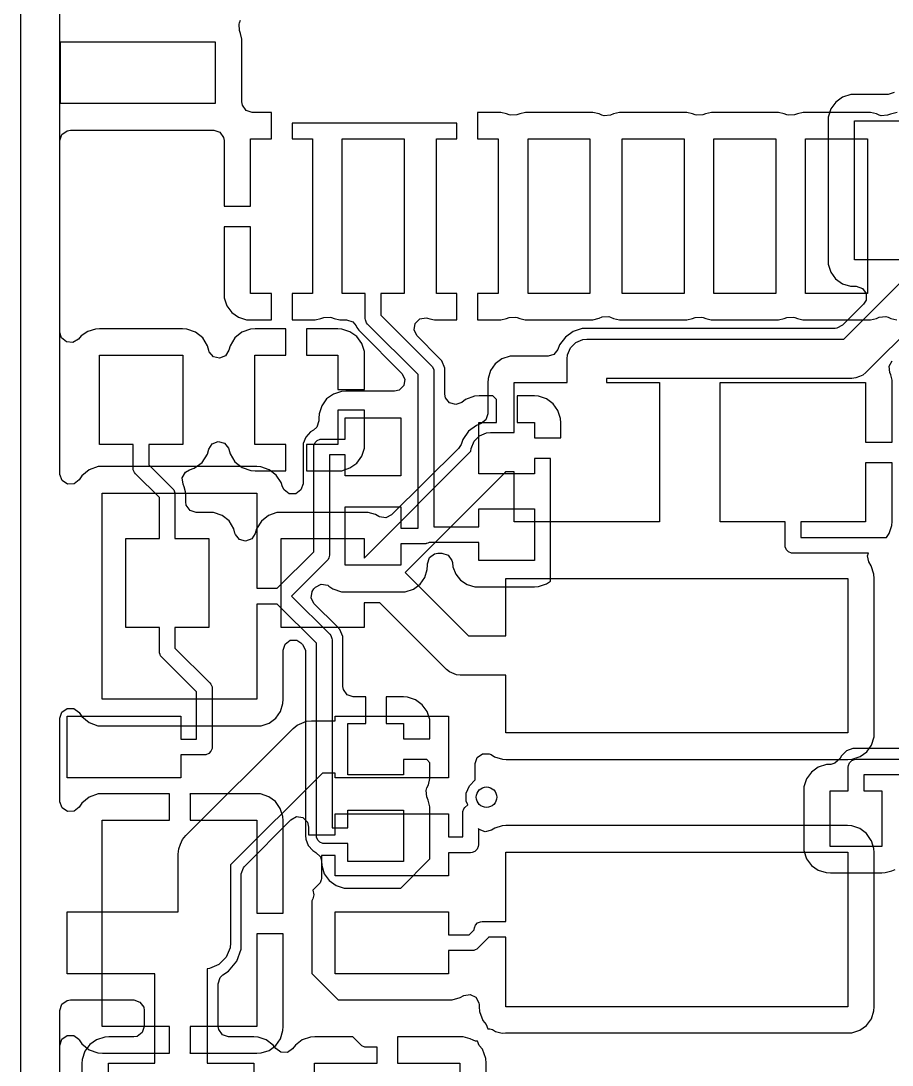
# Model space of a CAD drawing. Header units: inches. Extents: x 3.98 to 8.37, y -7.42 to -0.85.
# Drawn here: x 3.984 to 5.22, y -5.356 to -3.875 of the extents above; entities that cross this region are included whole.
import ezdxf

# ---------------------------------------------------------------- set-up
doc = ezdxf.new("R2010")
doc.units = ezdxf.units.IN
doc.header["$MEASUREMENT"] = 0
for name, color, linetype, true_color in [('Bottom Layer', 153, 'CONTINUOUS', 0x4d7fc4), ('Multi-Layer', 254, 'CONTINUOUS', 0xd0d2cd), ('Top Layer', 13, 'CONTINUOUS', 0xc83434)]:
    doc.layers.add(name, color=color, linetype=linetype, true_color=true_color)

msp = doc.modelspace()

# ---------------------------------------------------------------- linework, layer by layer
at = {"layer": 'Bottom Layer', "linetype": 'CONTINUOUS'}
for p, q in [((4.0394, -4.3167), (4.0394, -2.7235)), ((5.1493, -3.9833), (5.1397, -3.9902)), ((5.1609, -3.9795), (5.1493, -3.9833)), ((5.1668, -3.9793), (5.1609, -3.9795)), ((5.214, -3.9793), (5.1668, -3.9793)), ((5.2225, -3.9767), (5.214, -3.9793)), ((5.1397, -3.9902), (5.1327, -3.9998)), ((5.129, -4.0114), (5.1288, -4.0173)), ((5.1327, -3.9998), (5.129, -4.0114)), ((5.1288, -4.0173), (5.1288, -4.2142)), ((5.1662, -4.2141), (5.1662, -4.0168)), ((5.1662, -4.0168), (5.2413, -4.0168)), ((5.1288, -4.2142), (5.1289, -4.2201)), ((5.1289, -4.2201), (5.1326, -4.2316)), ((5.2413, -4.2141), (5.1662, -4.2141)), ((5.1326, -4.2316), (5.1395, -4.241)), ((5.1395, -4.241), (5.1491, -4.2478)), ((5.1491, -4.2478), (5.1606, -4.2513)), ((5.1511, -4.3263), (5.2413, -4.236)), ((5.1606, -4.2513), (5.1666, -4.2514)), ((5.1666, -4.2514), (5.1687, -4.2514)), ((5.1687, -4.2514), (5.1775, -4.2543)), ((5.1775, -4.2543), (5.1829, -4.2617)), ((5.1829, -4.2617), (5.1829, -4.2709)), ((5.1792, -4.2768), (5.1493, -4.3067)), ((5.1829, -4.2709), (5.1792, -4.2768)), ((5.2807, -4.2754), (5.1824, -4.3738)), ((5.1493, -4.3067), (5.1411, -4.3109)), ((4.0416, -4.3245), (4.0394, -4.3167)), ((4.0486, -4.3304), (4.0416, -4.3245)), ((4.0693, -4.3218), (4.0655, -4.3263)), ((4.0788, -4.3154), (4.0693, -4.3218)), ((4.0898, -4.312), (4.0788, -4.3154)), ((4.0954, -4.3118), (4.0898, -4.312)), ((4.2132, -4.3118), (4.0954, -4.3118)), ((4.2195, -4.3121), (4.2132, -4.3118)), ((4.2318, -4.3166), (4.2195, -4.3121)), ((4.2418, -4.3247), (4.2318, -4.3166)), ((4.2875, -4.3245), (4.2807, -4.3357)), ((4.2974, -4.3164), (4.2875, -4.3245)), ((4.3097, -4.3121), (4.2974, -4.3164)), ((4.3161, -4.3118), (4.3097, -4.3121)), ((4.3597, -4.3118), (4.3161, -4.3118)), ((4.3597, -4.3493), (4.3597, -4.3118)), ((4.4333, -4.3118), (4.3889, -4.3118)), ((4.3889, -4.3118), (4.3889, -4.3493)), ((4.4392, -4.312), (4.4333, -4.3118)), ((4.4507, -4.3158), (4.4392, -4.312)), ((4.4604, -4.3228), (4.4507, -4.3158)), ((4.4673, -4.3324), (4.4604, -4.3228)), ((4.7562, -4.3234), (4.7481, -4.3344)), ((4.7671, -4.3156), (4.7562, -4.3234)), ((4.7801, -4.3114), (4.7671, -4.3156)), ((4.7868, -4.3111), (4.7801, -4.3114)), ((5.1388, -4.3111), (4.7868, -4.3111)), ((5.1411, -4.3109), (5.1388, -4.3111)), ((4.0577, -4.3311), (4.0486, -4.3304)), ((4.0655, -4.3263), (4.0577, -4.3311)), ((4.2486, -4.3359), (4.2418, -4.3247)), ((4.2503, -4.3424), (4.2486, -4.3359)), ((4.2807, -4.3357), (4.2791, -4.3422)), ((4.4711, -4.3439), (4.4673, -4.3324)), ((4.7481, -4.3344), (4.7456, -4.341)), ((4.7592, -4.3487), (4.7634, -4.3387)), ((4.7634, -4.3387), (4.771, -4.331)), ((4.771, -4.331), (4.7811, -4.3268)), ((4.7811, -4.3268), (4.7865, -4.3263)), ((4.7865, -4.3263), (5.1511, -4.3263)), ((4.0955, -4.4756), (4.0955, -4.3493)), ((4.0955, -4.3493), (4.2134, -4.3493)), ((4.2134, -4.3493), (4.2134, -4.4756)), ((4.251, -4.3442), (4.2503, -4.3424)), ((4.2569, -4.3513), (4.251, -4.3442)), ((4.2658, -4.3534), (4.2569, -4.3513)), ((4.2743, -4.35), (4.2658, -4.3534)), ((4.2791, -4.3422), (4.2743, -4.35)), ((4.3157, -4.4756), (4.3157, -4.3493)), ((4.3157, -4.3493), (4.3597, -4.3493)), ((4.3889, -4.3493), (4.4336, -4.3493)), ((4.4336, -4.3493), (4.4336, -4.3978)), ((4.4713, -4.3499), (4.4711, -4.3439)), ((4.4713, -4.3979), (4.4713, -4.3499)), ((4.6777, -4.3507), (4.6663, -4.3544)), ((4.6837, -4.3506), (4.6777, -4.3507)), ((4.7317, -4.3506), (4.6837, -4.3506)), ((4.7398, -4.3481), (4.7317, -4.3506)), ((4.7456, -4.341), (4.7398, -4.3481)), ((4.7587, -4.3541), (4.7592, -4.3487)), ((4.7587, -4.388), (4.7587, -4.3541)), ((4.6568, -4.3613), (4.65, -4.3709)), ((4.6663, -4.3544), (4.6568, -4.3613)), ((5.2156, -4.3646), (5.2197, -4.3573)), ((5.2165, -4.3737), (5.2156, -4.3646)), ((4.6465, -4.3824), (4.6464, -4.3884)), ((4.65, -4.3709), (4.6465, -4.3824)), ((5.1627, -4.382), (4.8144, -4.382)), ((4.8144, -4.382), (4.8144, -4.388)), ((5.1681, -4.3814), (5.1627, -4.382)), ((5.1732, -4.3793), (5.1681, -4.3814)), ((5.1681, -4.3814), (5.1681, -4.3814)), ((5.1681, -4.3814), (5.1681, -4.3814)), ((5.1781, -4.3773), (5.1732, -4.3793)), ((5.1824, -4.3738), (5.1781, -4.3773)), ((5.1781, -4.3773), (5.1781, -4.3773)), ((5.1781, -4.3773), (5.1781, -4.3773)), ((5.218, -4.3772), (5.2165, -4.3737)), ((5.2196, -4.3847), (5.218, -4.3772)), ((4.4336, -4.3978), (4.4708, -4.3978)), ((4.4708, -4.3978), (4.4713, -4.3979)), ((4.6464, -4.3884), (4.6464, -4.4322)), ((4.6836, -4.4589), (4.6836, -4.388)), ((4.6836, -4.388), (4.7587, -4.388)), ((4.8144, -4.388), (4.8897, -4.388)), ((4.8897, -4.388), (4.8897, -4.5854)), ((4.9759, -4.5854), (4.9759, -4.388)), ((4.9759, -4.388), (5.182, -4.388)), ((5.182, -4.388), (5.182, -4.4724)), ((5.2197, -4.3884), (5.2196, -4.3847)), ((5.2197, -4.4724), (5.2197, -4.3884)), ((4.4708, -4.4271), (4.4336, -4.4271)), ((4.4336, -4.4271), (4.4336, -4.4756)), ((4.4713, -4.427), (4.4708, -4.4271)), ((4.4713, -4.475), (4.4713, -4.427)), ((4.6436, -4.4409), (4.6368, -4.4461)), ((4.6464, -4.4322), (4.6436, -4.4409)), ((4.6187, -4.4571), (4.6107, -4.4688)), ((4.63, -4.4486), (4.6187, -4.4571)), ((4.6368, -4.4461), (4.63, -4.4486)), ((4.2553, -4.4748), (4.2638, -4.4714)), ((4.2638, -4.4714), (4.2727, -4.4738)), ((4.6107, -4.4688), (4.6084, -4.4756)), ((4.6226, -4.4813), (4.6268, -4.4712)), ((4.6268, -4.4712), (4.6344, -4.4635)), ((4.6344, -4.4635), (4.6445, -4.4594)), ((4.6445, -4.4594), (4.6499, -4.4589)), ((4.6499, -4.4589), (4.6836, -4.4589)), ((5.182, -4.4724), (5.2197, -4.4724)), ((4.1431, -4.4756), (4.0955, -4.4756)), ((4.1431, -4.5094), (4.1431, -4.4756)), ((4.2134, -4.4756), (4.1654, -4.4756)), ((4.1654, -4.4756), (4.1654, -4.5047)), ((4.2485, -4.4894), (4.2503, -4.4825)), ((4.2503, -4.4825), (4.2553, -4.4748)), ((4.2727, -4.4738), (4.2785, -4.4808)), ((4.2785, -4.4808), (4.2791, -4.4825)), ((4.2791, -4.4825), (4.2808, -4.489)), ((4.3597, -4.4756), (4.3157, -4.4756)), ((4.3597, -4.5131), (4.3597, -4.4756)), ((4.4336, -4.4756), (4.3889, -4.4756)), ((4.3889, -4.4756), (4.3889, -4.5131)), ((4.4673, -4.4925), (4.4711, -4.481)), ((4.4708, -4.6369), (4.6222, -4.4854)), ((4.4711, -4.481), (4.4713, -4.475)), ((4.6048, -4.4815), (4.5098, -4.5757)), ((4.6084, -4.4756), (4.6048, -4.4815)), ((4.6222, -4.4854), (4.6226, -4.4813)), ((4.2297, -4.5094), (4.2409, -4.5011)), ((4.2409, -4.5011), (4.2485, -4.4894)), ((4.2808, -4.489), (4.2876, -4.5002)), ((4.2876, -4.5002), (4.2976, -4.5083)), ((4.4507, -4.5091), (4.4604, -4.5021)), ((4.4604, -4.5021), (4.4673, -4.4925)), ((5.2197, -4.5016), (5.182, -4.5016)), ((5.182, -4.5016), (5.182, -4.5854)), ((5.2197, -4.5852), (5.2197, -4.5016)), ((4.1433, -4.5115), (4.1431, -4.5094)), ((4.145, -4.5155), (4.1433, -4.5115)), ((4.1464, -4.5172), (4.145, -4.5155)), ((4.1654, -4.5047), (4.1993, -4.5386)), ((4.2128, -4.523), (4.2172, -4.515)), ((4.2172, -4.515), (4.2229, -4.5116)), ((4.2229, -4.5116), (4.2297, -4.5094)), ((4.2976, -4.5083), (4.3099, -4.5127)), ((4.3099, -4.5127), (4.3162, -4.5131)), ((4.3162, -4.5131), (4.3597, -4.5131)), ((4.3889, -4.5131), (4.4333, -4.5131)), ((4.4333, -4.5131), (4.4392, -4.5129)), ((4.4392, -4.5129), (4.4507, -4.5091)), ((4.6696, -4.5168), (4.5289, -4.6575)), ((4.6714, -4.5145), (4.6696, -4.5168)), ((4.6836, -4.5145), (4.6714, -4.5145)), ((4.6836, -4.5854), (4.6836, -4.5145)), ((4.1803, -4.5511), (4.1464, -4.5172)), ((4.214, -4.5321), (4.2128, -4.523)), ((4.1993, -4.5386), (4.2007, -4.5403)), ((4.2007, -4.5403), (4.2023, -4.5443)), ((4.2023, -4.5443), (4.2025, -4.5465)), ((4.2025, -4.5465), (4.2025, -4.6092)), ((4.2157, -4.5356), (4.214, -4.5321)), ((4.2175, -4.543), (4.2157, -4.5356)), ((4.2177, -4.5465), (4.2175, -4.543)), ((4.2177, -4.5571), (4.2177, -4.5465)), ((4.1803, -4.6092), (4.1803, -4.5511)), ((4.2184, -4.5617), (4.2177, -4.5571)), ((4.2238, -4.5692), (4.2184, -4.5617)), ((4.2325, -4.572), (4.2238, -4.5692)), ((4.2506, -4.572), (4.2325, -4.572)), ((4.2571, -4.5722), (4.2506, -4.572)), ((4.2693, -4.5763), (4.2571, -4.5722)), ((4.3471, -4.5723), (4.3349, -4.5766)), ((4.3535, -4.572), (4.3471, -4.5723)), ((4.4708, -4.572), (4.3535, -4.572)), ((4.4709, -4.572), (4.4708, -4.572)), ((4.4763, -4.572), (4.4709, -4.572)), ((4.4868, -4.5749), (4.4763, -4.572)), ((4.4915, -4.5778), (4.4868, -4.5749)), ((4.5098, -4.5757), (4.5016, -4.5799)), ((4.2792, -4.5842), (4.2693, -4.5763)), ((4.2859, -4.5953), (4.2792, -4.5842)), ((4.325, -4.5846), (4.318, -4.5956)), ((4.3349, -4.5766), (4.325, -4.5846)), ((4.4925, -4.5784), (4.4915, -4.5778)), ((4.5016, -4.5799), (4.4925, -4.5784)), ((4.8897, -4.5854), (4.6836, -4.5854)), ((5.068, -4.5854), (4.9759, -4.5854)), ((5.068, -4.6188), (5.068, -4.5854)), ((5.182, -4.5854), (5.0903, -4.5854)), ((5.0903, -4.5854), (5.0903, -4.6077)), ((5.2155, -4.602), (5.2193, -4.5908)), ((5.2193, -4.5908), (5.2197, -4.5852)), ((4.2876, -4.6017), (4.2859, -4.5953)), ((4.2881, -4.6033), (4.2876, -4.6017)), ((4.2938, -4.6105), (4.2881, -4.6033)), ((4.3163, -4.602), (4.3113, -4.6096)), ((4.318, -4.5956), (4.3163, -4.602)), ((5.2115, -4.6077), (5.2155, -4.602)), ((4.1326, -4.7355), (4.1326, -4.6092)), ((4.1326, -4.6092), (4.1803, -4.6092)), ((4.2025, -4.6092), (4.2505, -4.6092)), ((4.2505, -4.6092), (4.2505, -4.7355)), ((4.3027, -4.6129), (4.2938, -4.6105)), ((4.3113, -4.6096), (4.3027, -4.6129)), ((4.3529, -4.7355), (4.3529, -4.6092)), ((4.3529, -4.6092), (4.4708, -4.6092)), ((4.4708, -4.6092), (4.4708, -4.6369)), ((5.0682, -4.621), (5.068, -4.6188)), ((5.0903, -4.6077), (5.2115, -4.6077)), ((5.0699, -4.625), (5.0682, -4.621)), ((5.0729, -4.6281), (5.0699, -4.625)), ((5.077, -4.6298), (5.0729, -4.6281)), ((5.0791, -4.63), (5.077, -4.6298)), ((5.1861, -4.63), (5.0791, -4.63)), ((5.1846, -4.6335), (5.1861, -4.63)), ((5.1868, -4.6424), (5.1846, -4.6335)), ((5.1901, -4.6478), (5.1868, -4.6424)), ((5.1938, -4.6597), (5.1901, -4.6478)), ((4.5289, -4.6575), (4.6188, -4.7473)), ((5.1941, -4.6657), (5.1938, -4.6597)), ((4.6716, -4.7473), (4.6716, -4.6656)), ((4.6716, -4.6656), (5.1569, -4.6656)), ((5.1569, -4.6656), (5.1569, -4.8848)), ((5.1941, -4.8845), (5.1941, -4.6657)), ((4.4747, -4.7002), (4.4708, -4.7002)), ((4.4708, -4.7002), (4.4708, -4.7355)), ((4.4929, -4.7002), (4.4747, -4.7002)), ((4.5875, -4.7948), (4.4929, -4.7002)), ((4.1803, -4.7355), (4.1326, -4.7355)), ((4.1803, -4.7692), (4.1803, -4.7355)), ((4.2505, -4.7355), (4.2025, -4.7355)), ((4.2025, -4.7355), (4.2025, -4.7646)), ((4.4708, -4.7355), (4.3529, -4.7355)), ((4.6188, -4.7473), (4.6716, -4.7473)), ((4.2025, -4.7646), (4.252, -4.814)), ((4.1805, -4.7714), (4.1803, -4.7692)), ((4.1813, -4.7735), (4.1805, -4.7714)), ((4.1805, -4.7714), (4.1805, -4.7714)), ((4.1805, -4.7714), (4.1805, -4.7714)), ((4.1821, -4.7754), (4.1813, -4.7735)), ((4.1835, -4.7771), (4.1821, -4.7754)), ((4.1821, -4.7754), (4.1821, -4.7754)), ((4.1821, -4.7754), (4.1821, -4.7754)), ((4.233, -4.8265), (4.1835, -4.7771)), ((4.5918, -4.7983), (4.5875, -4.7948)), ((4.6018, -4.8025), (4.5918, -4.7983)), ((4.6072, -4.803), (4.6018, -4.8025)), ((4.6716, -4.803), (4.6072, -4.803)), ((4.6716, -4.8848), (4.6716, -4.803)), ((4.233, -4.8936), (4.233, -4.8265)), ((4.252, -4.814), (4.2534, -4.8157)), ((4.2534, -4.8157), (4.2534, -4.8157)), ((4.2534, -4.8157), (4.2534, -4.8157)), ((4.2534, -4.8157), (4.2542, -4.8177)), ((4.2542, -4.8177), (4.2551, -4.8197)), ((4.2551, -4.8197), (4.2551, -4.8197)), ((4.2551, -4.8197), (4.2551, -4.8198)), ((4.2551, -4.8198), (4.2553, -4.8219)), ((4.2553, -4.8219), (4.2553, -4.9047)), ((4.0498, -4.9486), (4.0498, -4.8609)), ((4.0498, -4.8609), (4.2106, -4.8609)), ((4.2106, -4.8609), (4.2106, -4.8936)), ((4.3757, -4.8738), (4.3824, -4.8711)), ((4.3824, -4.8711), (4.3891, -4.8683)), ((4.3891, -4.8683), (4.3963, -4.8676)), ((4.3891, -4.8683), (4.3891, -4.8683)), ((4.3891, -4.8683), (4.3891, -4.8683)), ((4.3891, -4.8683), (4.3891, -4.8683)), ((4.3963, -4.8676), (4.4299, -4.8676)), ((4.4299, -4.8676), (4.4299, -4.8609)), ((4.4299, -4.8609), (4.5906, -4.8609)), ((4.5906, -4.8609), (4.5906, -4.9486)), ((4.2179, -5.0303), (4.3701, -4.8785)), ((4.3701, -4.8785), (4.3757, -4.8739)), ((4.3757, -4.8739), (4.3757, -4.8738)), ((4.3757, -4.8739), (4.3757, -4.8739)), ((4.3757, -4.8739), (4.3757, -4.8739)), ((5.1569, -4.8848), (4.6716, -4.8848)), ((5.194, -4.8905), (5.1941, -4.8845)), ((4.2106, -4.8936), (4.233, -4.8936)), ((5.1837, -4.9116), (5.1905, -4.902)), ((5.1905, -4.902), (5.194, -4.8905)), ((4.2442, -4.9159), (4.2106, -4.9159)), ((4.2106, -4.9159), (4.2106, -4.9486)), ((4.2463, -4.9157), (4.2442, -4.9159)), ((4.2504, -4.914), (4.2463, -4.9157)), ((4.2534, -4.9109), (4.2504, -4.914)), ((4.2551, -4.9069), (4.2534, -4.9109)), ((4.2553, -4.9047), (4.2551, -4.9069)), ((4.6313, -4.9197), (4.6387, -4.9143)), ((4.6387, -4.9143), (4.6479, -4.9143)), ((4.6479, -4.9143), (4.6508, -4.9156)), ((4.6508, -4.9156), (4.6558, -4.9186)), ((5.1742, -4.9185), (5.1837, -4.9116)), ((4.6284, -4.9284), (4.6313, -4.9197)), ((4.6284, -4.9487), (4.6284, -4.9284)), ((4.6558, -4.9186), (4.6669, -4.922)), ((4.6669, -4.922), (4.6722, -4.9223)), ((4.6722, -4.9223), (5.1568, -4.9223)), ((5.1568, -4.9223), (5.1628, -4.9222)), ((5.1628, -4.9222), (5.1742, -4.9185)), ((4.4117, -4.9419), (4.2813, -5.072)), ((4.4299, -4.9419), (4.4117, -4.9419)), ((4.4299, -4.9486), (4.4299, -4.9419)), ((4.2106, -4.9486), (4.0498, -4.9486)), ((4.5906, -4.9486), (4.4299, -4.9486)), ((4.6156, -4.9703), (4.62, -4.9597)), ((4.62, -4.9597), (4.6281, -4.9516)), ((4.6281, -4.9516), (4.6283, -4.9515)), ((4.6283, -4.9515), (4.6284, -4.9487)), ((4.6156, -4.9817), (4.6156, -4.9703)), ((4.6124, -4.9924), (4.6138, -4.9908)), ((4.6138, -4.9908), (4.6177, -4.9869)), ((4.6177, -4.9869), (4.6156, -4.9817)), ((4.3667, -5.0079), (4.3748, -5.0036)), ((4.3748, -5.0036), (4.3839, -5.005)), ((4.3839, -5.005), (4.3904, -5.0115)), ((4.4299, -5.0293), (4.4299, -4.9997)), ((4.4299, -4.9997), (4.5906, -4.9997)), ((4.5906, -4.9997), (4.5906, -5.0324)), ((4.6106, -4.9986), (4.6108, -4.9965)), ((4.6106, -5.0324), (4.6106, -4.9986)), ((4.6108, -4.9965), (4.6124, -4.9924)), ((4.3009, -5.0744), (4.3667, -5.0079)), ((4.3904, -5.0115), (4.3921, -5.0183)), ((4.3921, -5.0183), (4.3921, -5.0293)), ((4.6339, -5.0217), (4.6329, -5.0202)), ((4.6329, -5.0202), (4.6329, -5.0436)), ((4.656, -5.0198), (4.6513, -5.0228)), ((4.6666, -5.0165), (4.656, -5.0198)), ((4.672, -5.0163), (4.6666, -5.0165)), ((5.1566, -5.0163), (4.672, -5.0163)), ((5.1623, -5.0167), (5.1566, -5.0163)), ((5.1737, -5.0206), (5.1623, -5.0167)), ((4.2133, -5.0359), (4.2179, -5.0303)), ((4.3921, -5.0293), (4.3926, -5.0293)), ((4.3926, -5.0293), (4.4299, -5.0293)), ((4.5906, -5.0324), (4.6106, -5.0324)), ((4.6424, -5.0251), (4.6339, -5.0217)), ((4.6513, -5.0228), (4.6424, -5.0251)), ((5.1832, -5.0276), (5.1737, -5.0206)), ((5.19, -5.0372), (5.1832, -5.0276)), ((4.207, -5.0566), (4.2078, -5.0493)), ((4.2078, -5.0493), (4.2105, -5.0426)), ((4.2078, -5.0493), (4.2078, -5.0493)), ((4.2078, -5.0493), (4.2078, -5.0493)), ((4.2105, -5.0426), (4.2133, -5.036)), ((4.2133, -5.036), (4.2133, -5.0359)), ((4.2133, -5.036), (4.2133, -5.036)), ((4.631, -5.0498), (4.6279, -5.0529)), ((4.6326, -5.0458), (4.631, -5.0498)), ((4.6329, -5.0436), (4.6326, -5.0458)), ((5.1904, -5.0381), (5.19, -5.0372)), ((5.1938, -5.0486), (5.1904, -5.0381)), ((5.1941, -5.0545), (5.1938, -5.0486)), ((4.207, -5.1386), (4.207, -5.0566)), ((4.4299, -5.0585), (4.4101, -5.0585)), ((4.4101, -5.0585), (4.4101, -5.0911)), ((4.4299, -5.0874), (4.4299, -5.0585)), ((4.6217, -5.0547), (4.5906, -5.0547)), ((4.5906, -5.0547), (4.5906, -5.0874)), ((4.6239, -5.0545), (4.6217, -5.0547)), ((4.6279, -5.0529), (4.6239, -5.0545)), ((4.6716, -5.1524), (4.6716, -5.0538)), ((4.6716, -5.0538), (5.1569, -5.0538)), ((5.1569, -5.0538), (5.1569, -5.2731)), ((5.1941, -5.2731), (5.1941, -5.0545)), ((4.2813, -5.072), (4.2813, -5.1824)), ((4.2966, -5.0848), (4.2995, -5.0761)), ((4.2995, -5.0761), (4.3009, -5.0744)), ((4.2966, -5.1824), (4.2966, -5.0848)), ((4.4099, -5.0933), (4.4082, -5.0973)), ((4.4101, -5.0911), (4.4099, -5.0933)), ((4.5906, -5.0874), (4.4299, -5.0874)), ((4.4068, -5.099), (4.3978, -5.108)), ((4.3978, -5.108), (4.3994, -5.1145)), ((4.4082, -5.0973), (4.4068, -5.099)), ((4.3978, -5.12), (4.3964, -5.1229)), ((4.3964, -5.1229), (4.3964, -5.2261)), ((4.3994, -5.1145), (4.3978, -5.12)), ((4.0498, -5.2263), (4.0498, -5.1386)), ((4.0498, -5.1386), (4.207, -5.1386)), ((4.4299, -5.2263), (4.4299, -5.1386)), ((4.4299, -5.1386), (4.5906, -5.1386)), ((4.5906, -5.1386), (4.5906, -5.1713)), ((4.6318, -5.1542), (4.6358, -5.1526)), ((4.6358, -5.1526), (4.638, -5.1524)), ((4.638, -5.1524), (4.6716, -5.1524)), ((4.6197, -5.1713), (4.6269, -5.1641)), ((4.6269, -5.1635), (4.6271, -5.1613)), ((4.6269, -5.1641), (4.6269, -5.1635)), ((4.6271, -5.1613), (4.6287, -5.1573)), ((4.6287, -5.1573), (4.6318, -5.1542)), ((4.2813, -5.1824), (4.2806, -5.1897)), ((4.2962, -5.1914), (4.2966, -5.1824)), ((4.5906, -5.1713), (4.6197, -5.1713)), ((4.6459, -5.1766), (4.6322, -5.1903)), ((4.6473, -5.1749), (4.6459, -5.1766)), ((4.6474, -5.1747), (4.6473, -5.1749)), ((4.6473, -5.1749), (4.6473, -5.1749)), ((4.6473, -5.1749), (4.6473, -5.1749)), ((4.6473, -5.1749), (4.6473, -5.1749)), ((4.6716, -5.1747), (4.6474, -5.1747)), ((4.6716, -5.2731), (4.6716, -5.1747)), ((4.2806, -5.1897), (4.275, -5.2031)), ((4.29, -5.2087), (4.2962, -5.1914)), ((4.6243, -5.1936), (4.5906, -5.1936)), ((4.5906, -5.1936), (4.5906, -5.2263)), ((4.6265, -5.1934), (4.6243, -5.1936)), ((4.6285, -5.1925), (4.6265, -5.1934)), ((4.6265, -5.1934), (4.6265, -5.1934)), ((4.6265, -5.1934), (4.6265, -5.1934)), ((4.6305, -5.1917), (4.6285, -5.1925)), ((4.6306, -5.1917), (4.6305, -5.1917)), ((4.6305, -5.1917), (4.6305, -5.1917)), ((4.6322, -5.1903), (4.6306, -5.1917)), ((4.275, -5.2031), (4.2648, -5.2133)), ((4.2783, -5.2229), (4.29, -5.2087)), ((4.1739, -5.2263), (4.0498, -5.2263)), ((4.1739, -5.3533), (4.1739, -5.2263)), ((4.2514, -5.2189), (4.2482, -5.2192)), ((4.2482, -5.2192), (4.2482, -5.3533)), ((4.2648, -5.2133), (4.2514, -5.2189)), ((4.2705, -5.228), (4.2783, -5.2229)), ((4.3964, -5.2261), (4.4339, -5.2636)), ((4.5906, -5.2263), (4.4299, -5.2263)), ((4.2637, -5.2405), (4.2666, -5.2317)), ((4.2637, -5.3011), (4.2637, -5.2405)), ((4.2666, -5.2317), (4.2705, -5.228)), ((4.6069, -5.2602), (4.612, -5.2574)), ((4.612, -5.2574), (4.621, -5.2557)), ((4.621, -5.2557), (4.6293, -5.2596)), ((4.0394, -5.2785), (4.0422, -5.2697)), ((4.0422, -5.2697), (4.0496, -5.2643)), ((4.0496, -5.2643), (4.0542, -5.2636)), ((4.0542, -5.2636), (4.1441, -5.2636)), ((4.1441, -5.2636), (4.1528, -5.2665)), ((4.1528, -5.2665), (4.1582, -5.2739)), ((4.4339, -5.2636), (4.5903, -5.2636)), ((4.5903, -5.2636), (4.5958, -5.2634)), ((4.5958, -5.2634), (4.6069, -5.2602)), ((4.6293, -5.2596), (4.6337, -5.2676)), ((4.6337, -5.2676), (4.634, -5.2704)), ((4.634, -5.2704), (4.634, -5.2731)), ((4.0394, -6.9849), (4.0394, -5.2785)), ((4.1582, -5.2739), (4.159, -5.2785)), ((4.159, -5.2785), (4.159, -5.3011)), ((4.634, -5.2731), (4.6342, -5.2798)), ((4.6342, -5.2798), (4.6392, -5.2928)), ((5.1569, -5.2731), (4.6716, -5.2731)), ((5.1902, -5.2902), (5.1938, -5.2789)), ((5.1938, -5.2789), (5.1941, -5.2731)), ((4.159, -5.3011), (4.1561, -5.3099)), ((4.2645, -5.3057), (4.2637, -5.3011)), ((4.6392, -5.2928), (4.6437, -5.2982)), ((4.6437, -5.2982), (4.6462, -5.3045)), ((5.1739, -5.3065), (5.1833, -5.2996)), ((5.1833, -5.2996), (5.1902, -5.2902)), ((4.1028, -5.3162), (4.0914, -5.32)), ((4.1087, -5.316), (4.1028, -5.3162)), ((4.1441, -5.316), (4.1087, -5.316)), ((4.1487, -5.3153), (4.1441, -5.316)), ((4.1561, -5.3099), (4.1487, -5.3153)), ((4.2699, -5.3131), (4.2645, -5.3057)), ((4.2786, -5.316), (4.2699, -5.3131)), ((4.3142, -5.316), (4.2786, -5.316)), ((4.3203, -5.3162), (4.3142, -5.316)), ((4.332, -5.32), (4.3203, -5.3162)), ((4.3949, -5.3162), (4.3831, -5.3202)), ((4.4009, -5.316), (4.3949, -5.3162)), ((4.4548, -5.316), (4.4009, -5.316)), ((4.4661, -5.3273), (4.4548, -5.316)), ((4.6066, -5.316), (4.5183, -5.316)), ((4.5183, -5.316), (4.5183, -5.3533)), ((4.6114, -5.3161), (4.6066, -5.316)), ((4.621, -5.3185), (4.6114, -5.3161)), ((4.6462, -5.3045), (4.6492, -5.3043)), ((4.6492, -5.3043), (4.6527, -5.3057)), ((4.6527, -5.3057), (4.657, -5.3081)), ((4.657, -5.3081), (4.6665, -5.3105)), ((4.6665, -5.3105), (4.6715, -5.3104)), ((4.6715, -5.3104), (4.6718, -5.3104)), ((4.6718, -5.3104), (5.1567, -5.3104)), ((5.1567, -5.3104), (5.1626, -5.3102)), ((5.1626, -5.3102), (5.1739, -5.3065)), ((4.0818, -5.3269), (4.0748, -5.3364)), ((4.0914, -5.32), (4.0818, -5.3269)), ((4.3418, -5.3275), (4.332, -5.32)), ((4.3455, -5.3326), (4.3418, -5.3275)), ((4.3732, -5.3276), (4.3694, -5.3327)), ((4.3831, -5.3202), (4.3732, -5.3276)), ((4.4677, -5.3287), (4.4661, -5.3273)), ((4.4718, -5.3303), (4.4677, -5.3287)), ((4.4739, -5.3305), (4.4718, -5.3303)), ((4.4891, -5.3305), (4.4739, -5.3305)), ((4.4891, -5.3533), (4.4891, -5.3305)), ((4.6253, -5.3208), (4.621, -5.3185)), ((4.6287, -5.3221), (4.6253, -5.3208)), ((4.6316, -5.3219), (4.6287, -5.3221)), ((4.634, -5.3281), (4.6316, -5.3219)), ((4.6385, -5.3335), (4.634, -5.3281)), ((4.0748, -5.3364), (4.0709, -5.3478)), ((4.3527, -5.3378), (4.3455, -5.3326)), ((4.3619, -5.338), (4.3527, -5.3378)), ((4.3694, -5.3327), (4.3619, -5.338)), ((4.6435, -5.3466), (4.6385, -5.3335)), ((4.0709, -5.3478), (4.0705, -5.3535)), ((4.0705, -5.3535), (4.0705, -5.5501)), ((4.1082, -5.5506), (4.1082, -5.3533)), ((4.1082, -5.3533), (4.1739, -5.3533)), ((4.2482, -5.3533), (4.3142, -5.3533)), ((4.3142, -5.3533), (4.3142, -5.5506)), ((4.4005, -5.5506), (4.4005, -5.3533)), ((4.4005, -5.3533), (4.4891, -5.3533)), ((4.5183, -5.3533), (4.6066, -5.3533)), ((4.6066, -5.3533), (4.6066, -5.4371)), ((4.6438, -5.3533), (4.6435, -5.3466)), ((4.6438, -5.4371), (4.6438, -5.3533))]:
    msp.add_line(p, q, dxfattribs=at)
at = {"layer": 'Bottom Layer'}
msp.add_circle((4.6444, -4.976), 0.0145, dxfattribs=at)
at = {"layer": 'Multi-Layer', "linetype": 'CONTINUOUS'}
msp.add_line((3.9839, -7.0207), (3.9839, -1.2473), dxfattribs=at)
at = {"layer": 'Top Layer', "linetype": 'CONTINUOUS'}
for p, q in [((4.2934, -3.8797), (4.2941, -3.8777)), ((4.294, -3.8888), (4.2934, -3.8797)), ((4.2941, -3.8777), (4.2956, -3.8739)), ((4.2956, -3.8927), (4.294, -3.8888)), ((4.2972, -3.9008), (4.2956, -3.8927)), ((4.0403, -3.9922), (4.0403, -3.9045)), ((4.0403, -3.9045), (4.2596, -3.9045)), ((4.2596, -3.9045), (4.2596, -3.9922)), ((4.2974, -3.9047), (4.2972, -3.9008)), ((4.2974, -3.99), (4.2974, -3.9047)), ((4.2596, -3.9922), (4.0403, -3.9922)), ((4.2981, -3.9946), (4.2974, -3.99)), ((4.3035, -4.002), (4.2981, -3.9946)), ((4.3122, -4.0049), (4.3035, -4.002)), ((4.3392, -4.0049), (4.3122, -4.0049)), ((4.3392, -4.0424), (4.3392, -4.0049)), ((4.6607, -4.0049), (4.6316, -4.0049)), ((4.6316, -4.0049), (4.6316, -4.0424)), ((4.6646, -4.0049), (4.6607, -4.0049)), ((4.6726, -4.0066), (4.6646, -4.0049)), ((4.6763, -4.0081), (4.6726, -4.0066)), ((4.6784, -4.0088), (4.6763, -4.0081)), ((4.6875, -4.0082), (4.6784, -4.0088)), ((4.6914, -4.0067), (4.6875, -4.0082)), ((4.6995, -4.005), (4.6914, -4.0067)), ((4.7034, -4.0049), (4.6995, -4.005)), ((4.7909, -4.0049), (4.7034, -4.0049)), ((4.791, -4.0049), (4.7909, -4.0049)), ((4.7954, -4.0048), (4.791, -4.0049)), ((4.804, -4.0067), (4.7954, -4.0048)), ((4.8079, -4.0086), (4.804, -4.0067)), ((4.8112, -4.0097), (4.8079, -4.0086)), ((4.8203, -4.0087), (4.8112, -4.0097)), ((4.8243, -4.0069), (4.8203, -4.0087)), ((4.8329, -4.005), (4.8243, -4.0069)), ((4.8371, -4.0049), (4.8329, -4.005)), ((4.9245, -4.0049), (4.8371, -4.0049)), ((4.9285, -4.0049), (4.9245, -4.0049)), ((4.9364, -4.0066), (4.9285, -4.0049)), ((4.9402, -4.0081), (4.9364, -4.0066)), ((4.9422, -4.0088), (4.9402, -4.0081)), ((4.9513, -4.0082), (4.9422, -4.0088)), ((4.9552, -4.0067), (4.9513, -4.0082)), ((4.9633, -4.005), (4.9552, -4.0067)), ((4.9672, -4.0049), (4.9633, -4.005)), ((5.0546, -4.0049), (4.9672, -4.0049)), ((5.0585, -4.0049), (5.0546, -4.0049)), ((5.0665, -4.0066), (5.0585, -4.0049)), ((5.0703, -4.0081), (5.0665, -4.0066)), ((5.0723, -4.0088), (5.0703, -4.0081)), ((5.0814, -4.0082), (5.0723, -4.0088)), ((5.0853, -4.0067), (5.0814, -4.0082)), ((5.0934, -4.005), (5.0853, -4.0067)), ((5.0973, -4.0049), (5.0934, -4.005)), ((5.1846, -4.0049), (5.0973, -4.0049)), ((5.1888, -4.005), (5.1846, -4.0049)), ((5.1974, -4.0069), (5.1888, -4.005)), ((5.2014, -4.0087), (5.1974, -4.0069)), ((5.204, -4.0096), (5.2014, -4.0087)), ((5.2131, -4.0089), (5.204, -4.0096)), ((5.2175, -4.0071), (5.2131, -4.0089)), ((5.2267, -4.005), (5.2175, -4.0071)), ((4.6023, -4.02), (4.3685, -4.02)), ((4.3685, -4.02), (4.3685, -4.0424)), ((4.6023, -4.0424), (4.6023, -4.02)), ((4.0394, -4.0448), (4.0422, -4.0361)), ((4.0422, -4.0361), (4.0496, -4.0307)), ((4.0496, -4.0307), (4.0542, -4.03)), ((4.0542, -4.03), (4.2574, -4.03)), ((4.2574, -4.03), (4.2661, -4.0328)), ((4.2661, -4.0328), (4.2715, -4.0403)), ((4.2715, -4.0403), (4.2722, -4.0448)), ((4.3098, -4.1377), (4.3098, -4.0424)), ((4.3098, -4.0424), (4.3392, -4.0424)), ((4.3685, -4.0424), (4.3975, -4.0424)), ((4.3975, -4.0424), (4.3975, -4.2617)), ((4.4397, -4.2617), (4.4397, -4.0424)), ((4.4397, -4.0424), (4.5274, -4.0424)), ((4.5274, -4.0424), (4.5274, -4.2617)), ((4.5734, -4.2617), (4.5734, -4.0424)), ((4.5734, -4.0424), (4.6023, -4.0424)), ((4.6316, -4.0424), (4.6611, -4.0424)), ((4.6611, -4.0424), (4.6611, -4.2617)), ((4.7033, -4.2617), (4.7033, -4.0424)), ((4.7033, -4.0424), (4.791, -4.0424)), ((4.791, -4.0424), (4.791, -4.2617)), ((4.837, -4.2617), (4.837, -4.0424)), ((4.837, -4.0424), (4.9247, -4.0424)), ((4.9247, -4.0424), (4.9247, -4.2617)), ((4.9669, -4.2617), (4.9669, -4.0424)), ((4.9669, -4.0424), (5.0546, -4.0424)), ((5.0546, -4.0424), (5.0546, -4.2617)), ((5.0969, -4.2617), (5.0969, -4.0424)), ((5.0969, -4.0424), (5.1846, -4.0424)), ((5.1846, -4.0424), (5.1846, -4.2617)), ((4.0394, -4.2617), (4.0394, -4.0448)), ((4.2722, -4.0448), (4.2722, -4.1377)), ((4.2722, -4.1377), (4.3098, -4.1377)), ((4.3098, -4.1669), (4.2722, -4.1669)), ((4.2722, -4.1669), (4.2722, -4.2617)), ((4.3098, -4.2617), (4.3098, -4.1669)), ((4.0394, -4.5177), (4.0394, -4.2617)), ((4.2722, -4.2617), (4.2724, -4.2676)), ((4.3392, -4.2617), (4.3098, -4.2617)), ((4.3392, -4.2989), (4.3392, -4.2617)), ((4.3975, -4.2617), (4.3685, -4.2617)), ((4.3685, -4.2617), (4.3685, -4.2989)), ((4.4724, -4.2617), (4.4397, -4.2617)), ((4.4724, -4.297), (4.4724, -4.2617)), ((4.5274, -4.2617), (4.4947, -4.2617)), ((4.4947, -4.2617), (4.4947, -4.2924)), ((4.6023, -4.2617), (4.5734, -4.2617)), ((4.6023, -4.2989), (4.6023, -4.2617)), ((4.6611, -4.2617), (4.6316, -4.2617)), ((4.6316, -4.2617), (4.6316, -4.2989)), ((4.791, -4.2617), (4.7033, -4.2617)), ((4.9247, -4.2617), (4.837, -4.2617)), ((5.0546, -4.2617), (4.9669, -4.2617)), ((5.1846, -4.2617), (5.0969, -4.2617)), ((4.2724, -4.2676), (4.2761, -4.2791)), ((4.2761, -4.2791), (4.283, -4.2885)), ((4.283, -4.2885), (4.2926, -4.2953)), ((4.4947, -4.2924), (4.5664, -4.3641)), ((4.8086, -4.2949), (4.8178, -4.2942)), ((4.8178, -4.2942), (4.8204, -4.2951)), ((5.2015, -4.2951), (5.2106, -4.2942)), ((5.2106, -4.2942), (5.2139, -4.2953)), ((4.2926, -4.2953), (4.3041, -4.2989)), ((4.3041, -4.2989), (4.3101, -4.2989)), ((4.3101, -4.2989), (4.3392, -4.2989)), ((4.3685, -4.2989), (4.3975, -4.2989)), ((4.3975, -4.2989), (4.4014, -4.2988)), ((4.4014, -4.2988), (4.4096, -4.2971)), ((4.4096, -4.2971), (4.4134, -4.2956)), ((4.4134, -4.2956), (4.4226, -4.295)), ((4.4226, -4.295), (4.4247, -4.2957)), ((4.4247, -4.2957), (4.4284, -4.2973)), ((4.4284, -4.2973), (4.4362, -4.2989)), ((4.4362, -4.2989), (4.4402, -4.2989)), ((4.4402, -4.2989), (4.4459, -4.2989)), ((4.4459, -4.2989), (4.4547, -4.3018)), ((4.4547, -4.3018), (4.4595, -4.3076)), ((4.4595, -4.3076), (4.4605, -4.3098)), ((4.4727, -4.2991), (4.4724, -4.297)), ((4.4743, -4.3032), (4.4727, -4.2991)), ((4.4757, -4.3049), (4.4743, -4.3032)), ((4.5474, -4.3766), (4.4757, -4.3049)), ((4.5416, -4.313), (4.5431, -4.304)), ((4.5431, -4.304), (4.5497, -4.2976)), ((4.5497, -4.2976), (4.5588, -4.2962)), ((4.5588, -4.2962), (4.5608, -4.2967)), ((4.5608, -4.2967), (4.5639, -4.2977)), ((4.5639, -4.2977), (4.5704, -4.2988)), ((4.5704, -4.2988), (4.5734, -4.2989)), ((4.5734, -4.2989), (4.6023, -4.2989)), ((4.6316, -4.2989), (4.6606, -4.2989)), ((4.6606, -4.2989), (4.6645, -4.2988)), ((4.6645, -4.2988), (4.6727, -4.2971)), ((4.6727, -4.2971), (4.6765, -4.2956)), ((4.6765, -4.2956), (4.6857, -4.295)), ((4.6857, -4.295), (4.6878, -4.2957)), ((4.6878, -4.2957), (4.6915, -4.2973)), ((4.6915, -4.2973), (4.6993, -4.2989)), ((4.6993, -4.2989), (4.7033, -4.2989)), ((4.7033, -4.2989), (4.7906, -4.2989)), ((4.7906, -4.2989), (4.795, -4.2988)), ((4.795, -4.2988), (4.8043, -4.2967)), ((4.8043, -4.2967), (4.8086, -4.2949)), ((4.8204, -4.2951), (4.8244, -4.2969)), ((4.8244, -4.2969), (4.8329, -4.2989)), ((4.8329, -4.2989), (4.8371, -4.2989)), ((4.8371, -4.2989), (4.9244, -4.2989)), ((4.9244, -4.2989), (4.9283, -4.2988)), ((4.9283, -4.2988), (4.9365, -4.2971)), ((4.9365, -4.2971), (4.9403, -4.2956)), ((4.9403, -4.2956), (4.9495, -4.295)), ((4.9495, -4.295), (4.9516, -4.2957)), ((4.9516, -4.2957), (4.9553, -4.2973)), ((4.9553, -4.2973), (4.9631, -4.2989)), ((4.9631, -4.2989), (4.9671, -4.2989)), ((4.9671, -4.2989), (5.0545, -4.2989)), ((5.0545, -4.2989), (5.0584, -4.2988)), ((5.0584, -4.2988), (5.0666, -4.2971)), ((5.0666, -4.2971), (5.0704, -4.2956)), ((5.0704, -4.2956), (5.0796, -4.295)), ((5.0796, -4.295), (5.0817, -4.2957)), ((5.0817, -4.2957), (5.0854, -4.2973)), ((5.0854, -4.2973), (5.0932, -4.2989)), ((5.0932, -4.2989), (5.0972, -4.2989)), ((5.0972, -4.2989), (5.1846, -4.2989)), ((5.1846, -4.2989), (5.1888, -4.2988)), ((5.1888, -4.2988), (5.1974, -4.2969)), ((5.1974, -4.2969), (5.2015, -4.2951)), ((5.2139, -4.2953), (5.2178, -4.2972)), ((5.2178, -4.2972), (5.2262, -4.299)), ((4.4605, -4.3098), (4.4633, -4.3138)), ((4.4633, -4.3138), (4.465, -4.3155)), ((4.465, -4.3155), (4.4652, -4.3157)), ((4.4652, -4.3157), (4.5244, -4.3749)), ((4.5457, -4.3212), (4.5416, -4.313)), ((4.5771, -4.3534), (4.5457, -4.3212)), ((4.5808, -4.3573), (4.5771, -4.3534)), ((4.5664, -4.3641), (4.5678, -4.3658)), ((4.5678, -4.3658), (4.5695, -4.3698)), ((4.5851, -4.3673), (4.5808, -4.3573)), ((4.5852, -4.3698), (4.5851, -4.3673)), ((4.5244, -4.3749), (4.5286, -4.3831)), ((4.5286, -4.3831), (4.5271, -4.3921)), ((4.5474, -4.5944), (4.5474, -4.3766)), ((4.5695, -4.3698), (4.5697, -4.372)), ((4.5697, -4.372), (4.5697, -4.5925)), ((4.5853, -4.3725), (4.5852, -4.3698)), ((4.5853, -4.4044), (4.5853, -4.3725)), ((4.5271, -4.3921), (4.5207, -4.3986)), ((4.4176, -4.4112), (4.4107, -4.4208)), ((4.4273, -4.4042), (4.4176, -4.4112)), ((4.4388, -4.4005), (4.4273, -4.4042)), ((4.4447, -4.4003), (4.4388, -4.4005)), ((4.5139, -4.4003), (4.4447, -4.4003)), ((4.5207, -4.3986), (4.5139, -4.4003)), ((4.5862, -4.4096), (4.5853, -4.4044)), ((4.592, -4.4168), (4.5862, -4.4096)), ((4.6147, -4.4118), (4.6094, -4.416)), ((4.6275, -4.4071), (4.6147, -4.4118)), ((4.634, -4.4068), (4.6275, -4.4071)), ((4.6534, -4.4068), (4.634, -4.4068)), ((4.6586, -4.4121), (4.6534, -4.4068)), ((4.6586, -4.4445), (4.6586, -4.4121)), ((4.7122, -4.4068), (4.6878, -4.4068)), ((4.6878, -4.4068), (4.6878, -4.4445)), ((4.718, -4.4072), (4.7122, -4.4068)), ((4.7294, -4.4111), (4.718, -4.4072)), ((4.7388, -4.4181), (4.7294, -4.4111)), ((4.4107, -4.4208), (4.4069, -4.4323)), ((4.6008, -4.4192), (4.592, -4.4168)), ((4.6094, -4.416), (4.6008, -4.4192)), ((4.7457, -4.4277), (4.7388, -4.4181)), ((4.7495, -4.4391), (4.7457, -4.4277)), ((4.4067, -4.4424), (4.4039, -4.4511)), ((4.4069, -4.4323), (4.4067, -4.4383)), ((4.4067, -4.4383), (4.4067, -4.4424)), ((4.4441, -4.4681), (4.4441, -4.4378)), ((4.4441, -4.4378), (4.523, -4.4378)), ((4.523, -4.4378), (4.523, -4.5204)), ((4.7497, -4.4449), (4.7495, -4.4391)), ((4.3991, -4.4554), (4.3946, -4.4579)), ((4.4039, -4.4511), (4.3991, -4.4554)), ((4.6335, -4.5175), (4.6335, -4.4445)), ((4.6335, -4.4445), (4.6586, -4.4445)), ((4.6878, -4.4445), (4.7124, -4.4445)), ((4.7124, -4.4445), (4.7124, -4.4665)), ((4.7497, -4.4665), (4.7497, -4.4449)), ((4.3879, -4.4653), (4.3843, -4.4745)), ((4.3946, -4.4579), (4.3879, -4.4653)), ((4.4012, -4.473), (4.4042, -4.47)), ((4.4042, -4.47), (4.4083, -4.4683)), ((4.4083, -4.4683), (4.4104, -4.4681)), ((4.4104, -4.4681), (4.4441, -4.4681)), ((4.7124, -4.4665), (4.7497, -4.4665)), ((4.3843, -4.4745), (4.3841, -4.4793)), ((4.3841, -4.4793), (4.3841, -4.5316)), ((4.3993, -4.4792), (4.3995, -4.4771)), ((4.3993, -4.628), (4.3993, -4.4792)), ((4.3995, -4.4771), (4.4012, -4.473)), ((4.4441, -4.4904), (4.4216, -4.4904)), ((4.4216, -4.4904), (4.4216, -4.6326)), ((4.4441, -4.5204), (4.4441, -4.4904)), ((4.7349, -4.4958), (4.7124, -4.4958)), ((4.7124, -4.4958), (4.7124, -4.5175)), ((4.7349, -4.6697), (4.7349, -4.4958)), ((4.0807, -4.5117), (4.0704, -4.5202)), ((4.0933, -4.5072), (4.0807, -4.5117)), ((4.0999, -4.507), (4.0933, -4.5072)), ((4.3184, -4.507), (4.0999, -4.507)), ((4.3244, -4.5073), (4.3184, -4.507)), ((4.3363, -4.5116), (4.3244, -4.5073)), ((4.3461, -4.5192), (4.3363, -4.5116)), ((4.0394, -4.5183), (4.0394, -4.5177)), ((4.0426, -4.5269), (4.0394, -4.5183)), ((4.0502, -4.532), (4.0426, -4.5269)), ((4.0594, -4.5316), (4.0502, -4.532)), ((4.0666, -4.5259), (4.0594, -4.5316)), ((4.0704, -4.5202), (4.0666, -4.5259)), ((4.3531, -4.5298), (4.3461, -4.5192)), ((4.355, -4.536), (4.3531, -4.5298)), ((4.3841, -4.5316), (4.3812, -4.5403)), ((4.523, -4.5204), (4.4441, -4.5204)), ((4.7124, -4.5175), (4.6335, -4.5175)), ((4.0992, -4.8371), (4.0992, -4.5447)), ((4.0992, -4.5447), (4.3185, -4.5447)), ((4.3185, -4.5447), (4.3185, -4.6797)), ((4.3572, -4.5403), (4.355, -4.536)), ((4.3646, -4.5457), (4.3572, -4.5403)), ((4.3738, -4.5457), (4.3646, -4.5457)), ((4.3812, -4.5403), (4.3738, -4.5457)), ((4.4441, -4.647), (4.4441, -4.5643)), ((4.4441, -4.5643), (4.523, -4.5643)), ((4.523, -4.5643), (4.523, -4.5944)), ((4.6335, -4.5925), (4.6335, -4.5672)), ((4.6335, -4.5672), (4.7124, -4.5672)), ((4.7124, -4.5672), (4.7124, -4.6403)), ((4.523, -4.5944), (4.5474, -4.5944)), ((4.5697, -4.5925), (4.6335, -4.5925)), ((4.5567, -4.6167), (4.523, -4.6167)), ((4.523, -4.6167), (4.523, -4.647)), ((4.5589, -4.6165), (4.5567, -4.6167)), ((4.559, -4.6164), (4.5589, -4.6165)), ((4.5591, -4.6164), (4.559, -4.6164)), ((4.561, -4.6156), (4.5591, -4.6164)), ((4.5629, -4.6148), (4.561, -4.6156)), ((4.563, -4.6148), (4.5629, -4.6148)), ((4.6335, -4.6148), (4.563, -4.6148)), ((4.6335, -4.6403), (4.6335, -4.6148)), ((4.3476, -4.6797), (4.3993, -4.628)), ((4.4214, -4.6347), (4.4206, -4.6366)), ((4.4216, -4.6326), (4.4214, -4.6347)), ((4.4214, -4.6347), (4.4214, -4.6347)), ((4.4214, -4.6347), (4.4214, -4.6347)), ((4.4214, -4.6347), (4.4214, -4.6347)), ((4.5633, -4.6361), (4.5707, -4.6307)), ((4.5707, -4.6307), (4.5753, -4.63)), ((4.5753, -4.63), (4.5811, -4.63)), ((4.5811, -4.63), (4.5899, -4.6328)), ((4.5899, -4.6328), (4.5953, -4.6403)), ((4.4183, -4.6404), (4.3679, -4.6909)), ((4.4197, -4.6388), (4.4183, -4.6404)), ((4.4206, -4.6366), (4.4197, -4.6388)), ((4.4197, -4.6388), (4.4197, -4.6388)), ((4.4197, -4.6388), (4.4197, -4.6388)), ((4.4197, -4.6388), (4.4197, -4.6388)), ((4.523, -4.647), (4.4441, -4.647)), ((4.5604, -4.653), (4.5605, -4.6469)), ((4.5605, -4.6448), (4.5633, -4.6361)), ((4.5605, -4.6469), (4.5605, -4.6448)), ((4.5953, -4.6403), (4.5959, -4.6433)), ((4.5959, -4.6433), (4.5965, -4.6491)), ((4.5965, -4.6491), (4.6007, -4.6597)), ((4.7124, -4.6403), (4.6335, -4.6403)), ((4.5501, -4.674), (4.5569, -4.6645)), ((4.5569, -4.6645), (4.5604, -4.653)), ((4.6007, -4.6597), (4.6077, -4.6683)), ((4.3185, -4.6797), (4.3476, -4.6797)), ((4.3996, -4.6804), (4.4018, -4.6782)), ((4.4018, -4.6782), (4.41, -4.674)), ((4.41, -4.674), (4.4191, -4.6755)), ((4.4191, -4.6755), (4.4209, -4.6766)), ((4.4209, -4.6766), (4.4262, -4.6804)), ((4.5406, -4.681), (4.5501, -4.674)), ((4.6077, -4.6683), (4.617, -4.6744)), ((4.617, -4.6744), (4.628, -4.6775)), ((4.628, -4.6775), (4.6338, -4.6775)), ((4.6338, -4.6775), (4.7124, -4.6775)), ((4.7124, -4.6775), (4.7182, -4.6773)), ((4.7182, -4.6773), (4.7296, -4.6736)), ((4.7296, -4.6736), (4.7349, -4.6697)), ((4.3679, -4.6909), (4.422, -4.745)), ((4.3955, -4.6932), (4.3969, -4.6841)), ((4.3996, -4.7014), (4.3955, -4.6932)), ((4.3969, -4.6841), (4.3996, -4.6804)), ((4.4262, -4.6804), (4.4386, -4.6846)), ((4.4386, -4.6846), (4.4448, -4.6848)), ((4.4448, -4.6848), (4.5232, -4.6848)), ((4.5232, -4.6848), (4.5292, -4.6846)), ((4.5292, -4.6846), (4.5406, -4.681)), ((4.3476, -4.702), (4.3185, -4.702)), ((4.3185, -4.702), (4.3185, -4.8371)), ((4.403, -4.7575), (4.3476, -4.702)), ((4.4324, -4.7341), (4.3996, -4.7014)), ((4.4361, -4.738), (4.4324, -4.7341)), ((4.4404, -4.7481), (4.4361, -4.738)), ((4.3587, -4.7589), (4.3661, -4.7535)), ((4.3661, -4.7535), (4.3753, -4.7535)), ((4.3753, -4.7535), (4.3812, -4.7571)), ((4.422, -4.745), (4.4234, -4.7467)), ((4.4234, -4.7467), (4.4251, -4.7507)), ((4.4251, -4.7507), (4.4253, -4.7529)), ((4.4253, -4.7529), (4.4253, -5.0194)), ((4.4406, -4.7533), (4.4404, -4.7481)), ((4.4406, -4.8188), (4.4406, -4.7533)), ((4.3558, -4.7676), (4.3587, -4.7589)), ((4.3558, -4.8369), (4.3558, -4.7676)), ((4.3812, -4.7571), (4.3834, -4.7593)), ((4.3834, -4.7593), (4.3875, -4.7675)), ((4.3875, -4.7675), (4.3877, -4.7698)), ((4.403, -5.0306), (4.403, -4.7575)), ((4.3877, -4.7698), (4.3877, -5.0305)), ((4.4413, -4.8234), (4.4406, -4.8188)), ((4.4467, -4.8308), (4.4413, -4.8234)), ((4.3185, -4.8371), (4.0992, -4.8371)), ((4.3557, -4.843), (4.3558, -4.8369)), ((4.4554, -4.8336), (4.4467, -4.8308)), ((4.473, -4.8336), (4.4554, -4.8336)), ((4.473, -4.8341), (4.473, -4.8336)), ((4.473, -4.8714), (4.473, -4.8341)), ((4.5266, -4.8336), (4.5022, -4.8336)), ((4.5022, -4.8336), (4.5022, -4.8341)), ((4.5022, -4.8341), (4.5022, -4.8714)), ((4.5323, -4.834), (4.5266, -4.8336)), ((4.5437, -4.8379), (4.5323, -4.834)), ((4.5532, -4.8449), (4.5437, -4.8379)), ((4.0394, -4.8641), (4.0422, -4.8554)), ((4.0422, -4.8554), (4.0496, -4.85)), ((4.0496, -4.85), (4.0588, -4.85)), ((4.0588, -4.85), (4.0662, -4.8554)), ((4.0662, -4.8554), (4.0667, -4.856)), ((4.0667, -4.856), (4.0704, -4.8617)), ((4.3454, -4.8641), (4.3522, -4.8545)), ((4.3522, -4.8545), (4.3557, -4.843)), ((4.5601, -4.8545), (4.5532, -4.8449)), ((4.5638, -4.8659), (4.5601, -4.8545)), ((4.0394, -4.9818), (4.0394, -4.8641)), ((4.0704, -4.8617), (4.0807, -4.8702)), ((4.0807, -4.8702), (4.0932, -4.8746)), ((4.3245, -4.8747), (4.336, -4.871)), ((4.336, -4.871), (4.3454, -4.8641)), ((4.4478, -4.9445), (4.4478, -4.8714)), ((4.4478, -4.8714), (4.473, -4.8714)), ((4.5022, -4.8714), (4.5268, -4.8714)), ((4.5268, -4.8714), (4.5268, -4.8933)), ((4.5641, -4.8717), (4.5638, -4.8659)), ((4.5641, -4.8933), (4.5641, -4.8717)), ((4.0932, -4.8746), (4.0998, -4.8748)), ((4.0998, -4.8748), (4.3186, -4.8748)), ((4.3186, -4.8748), (4.3245, -4.8747)), ((4.5268, -4.8933), (4.5641, -4.8933)), ((5.1549, -4.9104), (5.1477, -4.9171)), ((5.1641, -4.9069), (5.1549, -4.9104)), ((5.169, -4.9067), (5.1641, -4.9069)), ((5.3149, -4.9067), (5.169, -4.9067)), ((4.5595, -4.9226), (4.5268, -4.9226)), ((4.5268, -4.9226), (4.5268, -4.9445)), ((4.5641, -4.9271), (4.5595, -4.9226)), ((4.5641, -4.9445), (4.5641, -4.9271)), ((5.1265, -4.9296), (5.115, -4.9333)), ((5.1327, -4.9294), (5.1265, -4.9296)), ((5.1386, -4.9279), (5.1327, -4.9294)), ((5.1453, -4.9215), (5.1386, -4.9279)), ((5.1477, -4.9171), (5.1453, -4.9215)), ((5.1574, -4.9333), (5.1577, -4.9311)), ((5.1577, -4.9311), (5.1593, -4.9271)), ((5.1593, -4.9271), (5.1624, -4.924)), ((5.1624, -4.924), (5.1664, -4.9224)), ((5.1664, -4.9224), (5.1686, -4.9222)), ((5.1686, -4.9222), (5.3277, -4.9222)), ((4.5268, -4.9445), (4.4478, -4.9445)), ((4.5641, -4.9447), (4.5641, -4.9445)), ((4.5642, -4.9494), (4.5641, -4.9447)), ((5.1054, -4.9403), (5.0984, -4.9499)), ((5.115, -4.9333), (5.1054, -4.9403)), ((5.1574, -4.967), (5.1574, -4.9333)), ((5.3323, -4.9444), (5.1797, -4.9444)), ((5.1797, -4.9444), (5.1797, -4.967)), ((4.5599, -4.9625), (4.5621, -4.9584)), ((4.5621, -4.9584), (4.5642, -4.9494)), ((5.0984, -4.9499), (5.0946, -4.9615)), ((4.0807, -4.9758), (4.0704, -4.9843)), ((4.0933, -4.9713), (4.0807, -4.9758)), ((4.0999, -4.971), (4.0933, -4.9713)), ((4.1946, -4.971), (4.0999, -4.971)), ((4.1945, -4.9715), (4.1946, -4.971)), ((4.1945, -5.0088), (4.1945, -4.9715)), ((4.3183, -4.971), (4.2237, -4.971)), ((4.2237, -4.971), (4.2238, -4.9715)), ((4.2238, -4.9715), (4.2238, -5.0088)), ((4.324, -4.9714), (4.3183, -4.971)), ((4.3354, -4.9753), (4.324, -4.9714)), ((4.3449, -4.9823), (4.3354, -4.9753)), ((4.5586, -4.9663), (4.5599, -4.9625)), ((4.5595, -4.9754), (4.5586, -4.9663)), ((4.5616, -4.98), (4.5595, -4.9754)), ((5.0946, -4.9615), (5.0944, -4.9674)), ((5.0944, -4.9674), (5.0944, -5.0459)), ((5.1319, -5.0459), (5.1319, -4.967)), ((5.1319, -4.967), (5.1574, -4.967)), ((5.1797, -4.967), (5.205, -4.967)), ((5.205, -4.967), (5.205, -5.0459)), ((4.0394, -4.9824), (4.0394, -4.9818)), ((4.0426, -4.991), (4.0394, -4.9824)), ((4.0666, -4.99), (4.0594, -4.9957)), ((4.0704, -4.9843), (4.0666, -4.99)), ((4.3518, -4.9919), (4.3449, -4.9823)), ((4.5639, -4.9898), (4.5616, -4.98)), ((4.5641, -4.9945), (4.5639, -4.9898)), ((4.0502, -4.9961), (4.0426, -4.991)), ((4.0594, -4.9957), (4.0502, -4.9961)), ((4.3555, -5.0033), (4.3518, -4.9919)), ((4.3558, -5.0091), (4.3555, -5.0033)), ((4.4478, -5.0194), (4.4478, -4.9942)), ((4.4478, -4.9942), (4.5268, -4.9942)), ((4.5268, -4.9942), (4.5268, -5.0673)), ((4.5641, -5.0635), (4.5641, -4.9945)), ((4.0992, -5.3011), (4.0992, -5.0088)), ((4.0992, -5.0088), (4.1945, -5.0088)), ((4.2238, -5.0088), (4.3185, -5.0088)), ((4.3185, -5.0088), (4.3185, -5.1403)), ((4.3558, -5.1403), (4.3558, -5.0091)), ((4.4253, -5.0194), (4.4478, -5.0194)), ((4.3877, -5.0305), (4.3879, -5.0353)), ((4.3879, -5.0353), (4.3914, -5.0445)), ((4.4032, -5.0327), (4.403, -5.0306)), ((4.4049, -5.0368), (4.4032, -5.0327)), ((4.3914, -5.0445), (4.3981, -5.0518)), ((4.408, -5.0398), (4.4049, -5.0368)), ((4.412, -5.0415), (4.408, -5.0398)), ((4.4142, -5.0417), (4.412, -5.0415)), ((4.4478, -5.0417), (4.4142, -5.0417)), ((4.4478, -5.0673), (4.4478, -5.0417)), ((5.0944, -5.0459), (5.0946, -5.0518)), ((5.205, -5.0459), (5.1319, -5.0459)), ((4.3981, -5.0518), (4.4025, -5.0542)), ((4.4025, -5.0542), (4.4089, -5.0608)), ((4.4089, -5.0608), (4.4104, -5.0667)), ((4.5226, -5.105), (4.5641, -5.0635)), ((5.0946, -5.0518), (5.0983, -5.0632)), ((5.0983, -5.0632), (5.1052, -5.0727)), ((4.4104, -5.0667), (4.4106, -5.0729)), ((4.4106, -5.0729), (4.4143, -5.0845)), ((4.5268, -5.0673), (4.4478, -5.0673)), ((5.1052, -5.0727), (5.1147, -5.0795)), ((5.1147, -5.0795), (5.1262, -5.083)), ((5.2195, -5.0806), (5.2241, -5.0785)), ((4.4143, -5.0845), (4.4213, -5.0941)), ((4.4213, -5.0941), (4.4309, -5.1011)), ((5.1262, -5.083), (5.1323, -5.0831)), ((5.1323, -5.0831), (5.205, -5.0831)), ((5.205, -5.0831), (5.2097, -5.0829)), ((5.2097, -5.0829), (5.2195, -5.0806)), ((4.4309, -5.1011), (4.4425, -5.1048)), ((4.4425, -5.1048), (4.4484, -5.105)), ((4.4484, -5.105), (4.5226, -5.105)), ((4.3185, -5.1403), (4.3558, -5.1403)), ((4.3558, -5.1696), (4.3185, -5.1696)), ((4.3185, -5.1696), (4.3185, -5.3011)), ((4.3558, -5.301), (4.3558, -5.1696)), ((4.1945, -5.3011), (4.0992, -5.3011)), ((4.1945, -5.3384), (4.1945, -5.3011)), ((4.3185, -5.3011), (4.2238, -5.3011)), ((4.2238, -5.3011), (4.2238, -5.3384)), ((4.3557, -5.3071), (4.3558, -5.301)), ((4.0422, -5.3194), (4.0496, -5.314)), ((4.0496, -5.314), (4.0588, -5.314)), ((4.0588, -5.314), (4.0662, -5.3194)), ((4.3522, -5.3186), (4.3557, -5.3071)), ((4.0394, -5.3282), (4.0422, -5.3194)), ((4.0394, -5.3586), (4.0394, -5.3282)), ((4.0662, -5.3194), (4.0667, -5.3201)), ((4.0667, -5.3201), (4.0704, -5.3258)), ((4.0704, -5.3258), (4.0807, -5.3342)), ((4.336, -5.3351), (4.3454, -5.3281)), ((4.3454, -5.3281), (4.3522, -5.3186)), ((4.0807, -5.3342), (4.0932, -5.3387)), ((4.0932, -5.3387), (4.0998, -5.3389)), ((4.0998, -5.3389), (4.1946, -5.3389)), ((4.1946, -5.3389), (4.1945, -5.3384)), ((4.2238, -5.3384), (4.2237, -5.3389)), ((4.2237, -5.3389), (4.3186, -5.3389)), ((4.3186, -5.3389), (4.3245, -5.3387)), ((4.3245, -5.3387), (4.336, -5.3351))]:
    msp.add_line(p, q, dxfattribs=at)
at = {"layer": 'Top Layer'}
msp.add_circle((4.6444, -4.976), 0.0145, dxfattribs=at)

doc.saveas('drawing.dxf')
